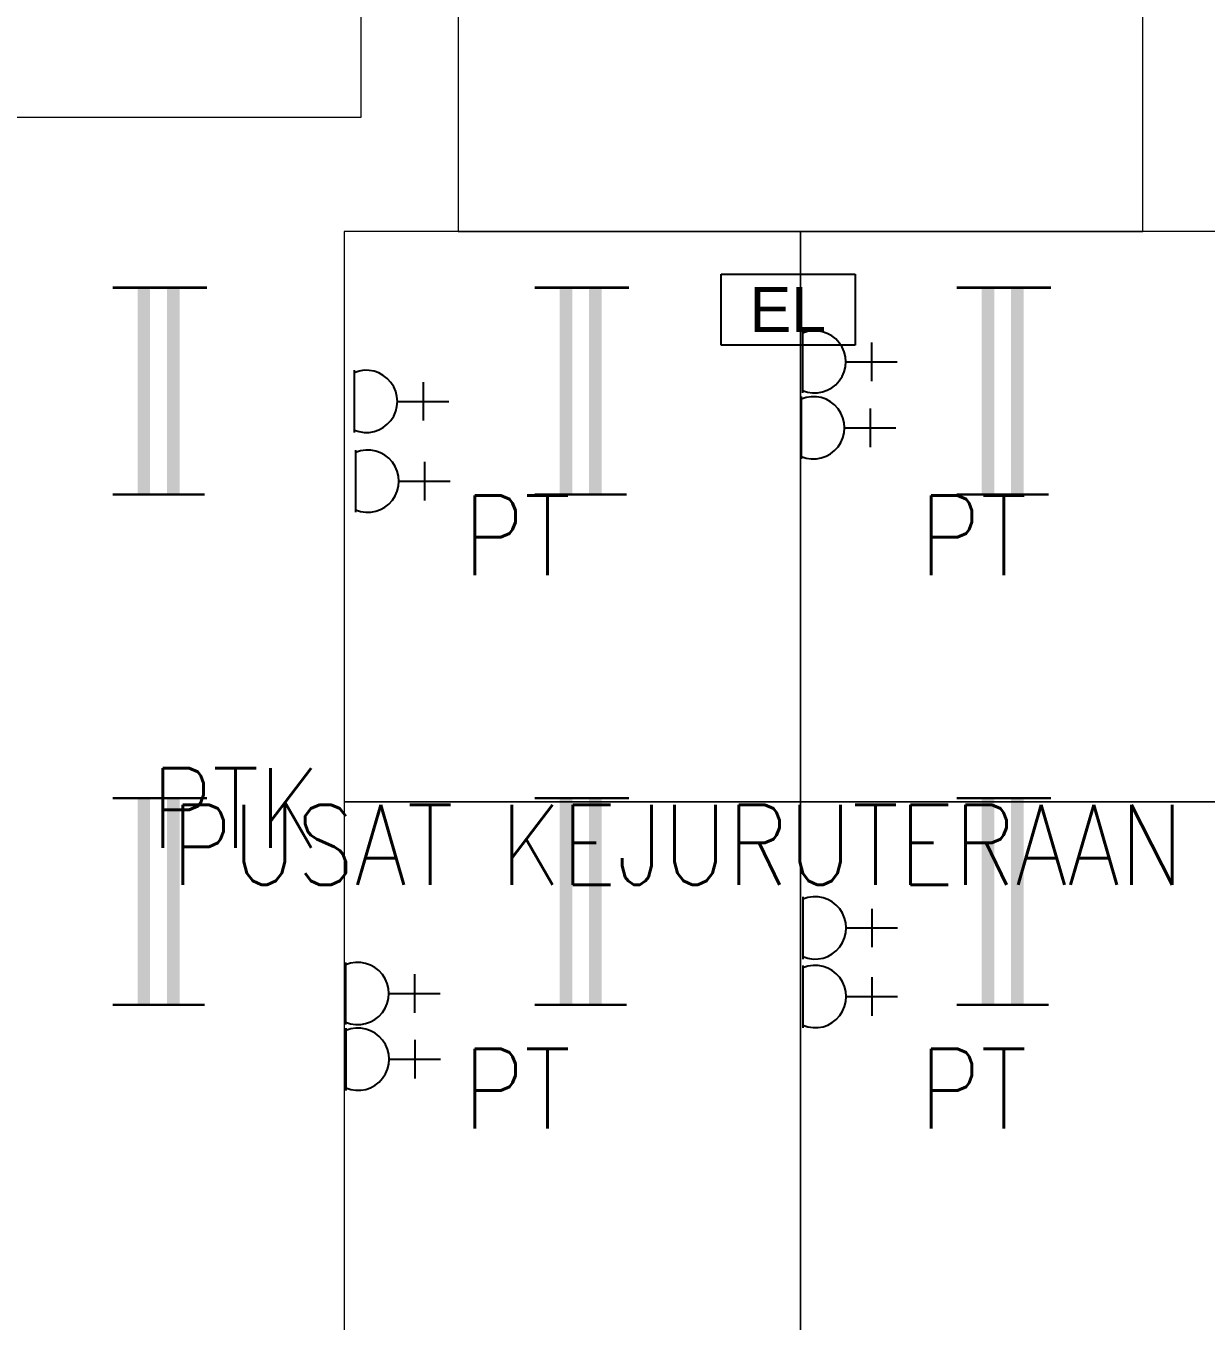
# Model space of a CAD drawing. Header units: inches. Extents: x 16928 to 514628, y -1471 to 241387.
# Drawn here: x 307549 to 312719, y 41081 to 46756 of the extents above; entities that cross this region are included whole.
import ezdxf
from ezdxf.enums import TextEntityAlignment as Align

# ---------------------------------------------------------------- set-up
doc = ezdxf.new("R2010")
doc.units = ezdxf.units.IN
doc.header["$MEASUREMENT"] = 0
doc.layers.add('1', color=8, linetype='Continuous', lineweight=9)
doc.layers.add('t3', color=8, linetype='Continuous', lineweight=25)
for name, color, linetype in [('ELECT', 6, 'Continuous'), ('FITTING', 8, 'Continuous'), ('LAMPU', 7, 'Continuous')]:
    doc.layers.add(name, color=color, linetype=linetype)
doc.styles.add('LAILA', font='romans.shx', dxfattribs={"width": 0.85})
doc.styles.add('SANSSERIF', font='SAS_____.pfb', dxfattribs={"width": 0.7, "height": 700})

# ---------------------------------------------------------------- blocks, each defined once
blk = doc.blocks.new('emergency light R')
at = {"layer": 'LAMPU', "color": 6, "linetype": 'Continuous'}
for p, q in [((0, 4.9), (0, 247.7)), ((0, 247.7), (459.3, 247.7)), ((459.3, 247.7), (459.3, 4.9)), ((459.3, 4.9), (0, 4.9))]:
    blk.add_line(p, q, dxfattribs=at)
at = {"layer": 'LAMPU', "color": 6, "linetype": 'Continuous', "style": 'SANSSERIF'}
blk.add_text('EL', height=153.77, dxfattribs=at).set_placement((97, 50))

msp = doc.modelspace()

# ---------------------------------------------------------------- linework, layer by layer
at = {"layer": '1'}
for points in [[(309017.5, 46355.5), (309017.5, 48855.5), (307017.5, 48855.5), (307017.5, 46355.5)], [(309442.5, 48855.5), (309442.5, 45855.5), (312442.5, 45855.5), (312442.5, 48855.5)], [(310942.5, 43355.5), (310942.5, 45855.5), (308942.5, 45855.5), (308942.5, 43355.5)], [(312942.5, 43355.5), (312942.5, 45855.5), (310942.5, 45855.5), (310942.5, 43355.5)], [(310942.5, 40855.5), (310942.5, 43355.5), (308942.5, 43355.5), (308942.5, 40855.5)], [(312942.5, 40855.5), (312942.5, 43355.5), (310942.5, 43355.5), (310942.5, 40855.5)]]:
    msp.add_lwpolyline(points, close=True, dxfattribs=at)
at = {"layer": 'ELECT', "color": 6}
for p, q in [((310950.9, 45420.3), (310950.9, 45147.5)), ((311253.1, 45368.2), (311253.1, 45199.5)), ((311140.6, 45283.9), (311365.6, 45283.9)), ((308986.4, 45246.9), (308986.4, 44974)), ((309288.6, 45194.8), (309288.6, 45026.1)), ((310945.6, 45131.4), (310945.6, 44858.6)), ((309176.1, 45110.5), (309401.1, 45110.5)), ((311247.9, 45079.3), (311247.9, 44910.6)), ((311135.4, 44995), (311360.4, 44995)), ((308993.4, 44897.2), (308993.4, 44624.4)), ((309295.6, 44845.2), (309295.6, 44676.5)), ((309183.1, 44760.8), (309408.1, 44760.8)), ((310953.1, 42939.9), (310953.1, 42667.1)), ((311255.4, 42887.9), (311255.4, 42719.1)), ((311142.9, 42803.5), (311367.9, 42803.5)), ((308949.3, 42652.8), (308949.3, 42380)), ((310953.1, 42639.1), (310953.1, 42366.3)), ((309251.5, 42600.8), (309251.5, 42432.1)), ((311255.4, 42587.1), (311255.4, 42418.3)), ((309139, 42516.4), (309364, 42516.4)), ((311142.9, 42502.7), (311367.9, 42502.7)), ((308950.3, 42364.7), (308950.3, 42091.9)), ((309252.6, 42312.6), (309252.6, 42143.9)), ((309140.1, 42228.3), (309365.1, 42228.3))]:
    msp.add_line(p, q, dxfattribs=at)
for centre in [(311004.2, 45283.9), (309039.7, 45110.5), (310999, 44995), (309046.7, 44760.8), (311006.5, 42803.5), (309002.6, 42516.4), (311006.5, 42502.7), (309003.7, 42228.3)]:
    msp.add_arc(centre, 136.4, 246.9763, 113.0237, dxfattribs=at)
at = {"layer": 'FITTING', "color": 3}
for points, const_width in [([(308065.8, 44702.5), (308065.8, 45602.5)], 54.6), ([(308065.8, 44702.5), (308065.8, 45602.5)], 54.6), ([(308065.8, 44702.5), (308065.8, 45602.5)], 54.6), ([(308065.8, 44702.5), (308065.8, 45602.5)], 54.6), ([(308194.6, 44702.5), (308194.6, 45602.5)], 54.6), ([(308194.6, 44702.5), (308194.6, 45602.5)], 54.6), ([(308194.6, 44702.5), (308194.6, 45602.5)], 54.6), ([(308194.6, 44702.5), (308194.6, 45602.5)], 54.6), ([(309914.7, 44702.5), (309914.7, 45602.5)], 54.6), ([(309914.7, 44702.5), (309914.7, 45602.5)], 54.6), ([(309914.7, 44702.5), (309914.7, 45602.5)], 54.6), ([(309914.7, 44702.5), (309914.7, 45602.5)], 54.6), ([(310043.6, 44702.5), (310043.6, 45602.5)], 54.6), ([(310043.6, 44702.5), (310043.6, 45602.5)], 54.6), ([(310043.6, 44702.5), (310043.6, 45602.5)], 54.6), ([(310043.6, 44702.5), (310043.6, 45602.5)], 54.6), ([(311763.7, 44702.5), (311763.7, 45602.5)], 54.6), ([(311763.7, 44702.5), (311763.7, 45602.5)], 54.6), ([(311763.7, 44702.5), (311763.7, 45602.5)], 54.6), ([(311763.7, 44702.5), (311763.7, 45602.5)], 54.6), ([(311892.5, 44702.5), (311892.5, 45602.5)], 54.6), ([(311892.5, 44702.5), (311892.5, 45602.5)], 54.6), ([(311892.5, 44702.5), (311892.5, 45602.5)], 54.6), ([(311892.5, 44702.5), (311892.5, 45602.5)], 54.6), ([(307928.2, 45608.5), (308213.2, 45608.5)], 10.9), ([(307928.2, 45608.5), (308213.2, 45608.5)], 10.9), ([(307928.2, 45608.5), (308213.2, 45608.5)], 10.9), ([(307928.2, 45608.5), (308213.2, 45608.5)], 10.9), ([(308066.9, 45608.5), (308342.1, 45608.5)], 10.9), ([(308066.9, 45608.5), (308342.1, 45608.5)], 10.9), ([(308066.9, 45608.5), (308342.1, 45608.5)], 10.9), ([(308066.9, 45608.5), (308342.1, 45608.5)], 10.9), ([(309777.1, 45608.5), (310062.2, 45608.5)], 10.9), ([(309777.1, 45608.5), (310062.2, 45608.5)], 10.9), ([(309777.1, 45608.5), (310062.2, 45608.5)], 10.9), ([(309777.1, 45608.5), (310062.2, 45608.5)], 10.9), ([(309915.8, 45608.5), (310191, 45608.5)], 10.9), ([(309915.8, 45608.5), (310191, 45608.5)], 10.9), ([(309915.8, 45608.5), (310191, 45608.5)], 10.9), ([(309915.8, 45608.5), (310191, 45608.5)], 10.9), ([(311626.1, 45608.5), (311911.2, 45608.5)], 10.9), ([(311626.1, 45608.5), (311911.2, 45608.5)], 10.9), ([(311626.1, 45608.5), (311911.2, 45608.5)], 10.9), ([(311626.1, 45608.5), (311911.2, 45608.5)], 10.9), ([(311764.8, 45608.5), (312040, 45608.5)], 10.9), ([(311764.8, 45608.5), (312040, 45608.5)], 10.9), ([(311764.8, 45608.5), (312040, 45608.5)], 10.9), ([(311764.8, 45608.5), (312040, 45608.5)], 10.9), ([(307928.2, 44702.5), (308203.4, 44702.5)], 10.9), ([(307928.2, 44702.5), (308203.4, 44702.5)], 10.9), ([(307928.2, 44702.5), (308203.4, 44702.5)], 10.9), ([(307928.2, 44702.5), (308203.4, 44702.5)], 10.9), ([(308057, 44702.5), (308332.2, 44702.5)], 10.9), ([(308057, 44702.5), (308332.2, 44702.5)], 10.9), ([(308057, 44702.5), (308332.2, 44702.5)], 10.9), ([(308057, 44702.5), (308332.2, 44702.5)], 10.9), ([(309777.1, 44702.5), (310052.3, 44702.5)], 10.9), ([(309777.1, 44702.5), (310052.3, 44702.5)], 10.9), ([(309777.1, 44702.5), (310052.3, 44702.5)], 10.9), ([(309777.1, 44702.5), (310052.3, 44702.5)], 10.9), ([(309906, 44702.5), (310181.2, 44702.5)], 10.9), ([(309906, 44702.5), (310181.2, 44702.5)], 10.9), ([(309906, 44702.5), (310181.2, 44702.5)], 10.9), ([(309906, 44702.5), (310181.2, 44702.5)], 10.9), ([(311626.1, 44702.5), (311901.3, 44702.5)], 10.9), ([(311626.1, 44702.5), (311901.3, 44702.5)], 10.9), ([(311626.1, 44702.5), (311901.3, 44702.5)], 10.9), ([(311626.1, 44702.5), (311901.3, 44702.5)], 10.9), ([(311754.9, 44702.5), (312030.2, 44702.5)], 10.9), ([(311754.9, 44702.5), (312030.2, 44702.5)], 10.9), ([(311754.9, 44702.5), (312030.2, 44702.5)], 10.9), ([(311754.9, 44702.5), (312030.2, 44702.5)], 10.9), ([(307928.2, 43372.3), (308213.2, 43372.3)], 10.9), ([(307928.2, 43372.3), (308213.2, 43372.3)], 10.9), ([(307928.2, 43372.3), (308213.2, 43372.3)], 10.9), ([(307928.2, 43372.3), (308213.2, 43372.3)], 10.9), ([(308065.8, 42466.3), (308065.8, 43366.3)], 54.6), ([(308065.8, 42466.3), (308065.8, 43366.3)], 54.6), ([(308065.8, 42466.3), (308065.8, 43366.3)], 54.6), ([(308065.8, 42466.3), (308065.8, 43366.3)], 54.6), ([(308066.9, 43372.3), (308342.1, 43372.3)], 10.9), ([(308066.9, 43372.3), (308342.1, 43372.3)], 10.9), ([(308066.9, 43372.3), (308342.1, 43372.3)], 10.9), ([(308066.9, 43372.3), (308342.1, 43372.3)], 10.9), ([(308194.6, 42466.3), (308194.6, 43366.3)], 54.6), ([(308194.6, 42466.3), (308194.6, 43366.3)], 54.6), ([(308194.6, 42466.3), (308194.6, 43366.3)], 54.6), ([(308194.6, 42466.3), (308194.6, 43366.3)], 54.6), ([(309777.1, 43372.3), (310062.2, 43372.3)], 10.9), ([(309777.1, 43372.3), (310062.2, 43372.3)], 10.9), ([(309777.1, 43372.3), (310062.2, 43372.3)], 10.9), ([(309777.1, 43372.3), (310062.2, 43372.3)], 10.9), ([(309914.7, 42466.3), (309914.7, 43366.3)], 54.6), ([(309914.7, 42466.3), (309914.7, 43366.3)], 54.6), ([(309914.7, 42466.3), (309914.7, 43366.3)], 54.6), ([(309914.7, 42466.3), (309914.7, 43366.3)], 54.6), ([(309915.8, 43372.3), (310191, 43372.3)], 10.9), ([(309915.8, 43372.3), (310191, 43372.3)], 10.9), ([(309915.8, 43372.3), (310191, 43372.3)], 10.9), ([(309915.8, 43372.3), (310191, 43372.3)], 10.9), ([(310043.6, 42466.3), (310043.6, 43366.3)], 54.6), ([(310043.6, 42466.3), (310043.6, 43366.3)], 54.6), ([(310043.6, 42466.3), (310043.6, 43366.3)], 54.6), ([(310043.6, 42466.3), (310043.6, 43366.3)], 54.6), ([(311626.1, 43372.3), (311911.2, 43372.3)], 10.9), ([(311626.1, 43372.3), (311911.2, 43372.3)], 10.9), ([(311626.1, 43372.3), (311911.2, 43372.3)], 10.9), ([(311626.1, 43372.3), (311911.2, 43372.3)], 10.9), ([(311763.7, 42466.3), (311763.7, 43366.3)], 54.6), ([(311763.7, 42466.3), (311763.7, 43366.3)], 54.6), ([(311763.7, 42466.3), (311763.7, 43366.3)], 54.6), ([(311763.7, 42466.3), (311763.7, 43366.3)], 54.6), ([(311764.8, 43372.3), (312040, 43372.3)], 10.9), ([(311764.8, 43372.3), (312040, 43372.3)], 10.9), ([(311764.8, 43372.3), (312040, 43372.3)], 10.9), ([(311764.8, 43372.3), (312040, 43372.3)], 10.9), ([(311892.5, 42466.3), (311892.5, 43366.3)], 54.6), ([(311892.5, 42466.3), (311892.5, 43366.3)], 54.6), ([(311892.5, 42466.3), (311892.5, 43366.3)], 54.6), ([(311892.5, 42466.3), (311892.5, 43366.3)], 54.6), ([(307928.2, 42466.3), (308203.4, 42466.3)], 10.9), ([(307928.2, 42466.3), (308203.4, 42466.3)], 10.9), ([(307928.2, 42466.3), (308203.4, 42466.3)], 10.9), ([(307928.2, 42466.3), (308203.4, 42466.3)], 10.9), ([(308057, 42466.3), (308332.2, 42466.3)], 10.9), ([(308057, 42466.3), (308332.2, 42466.3)], 10.9), ([(308057, 42466.3), (308332.2, 42466.3)], 10.9), ([(308057, 42466.3), (308332.2, 42466.3)], 10.9), ([(309777.1, 42466.3), (310052.3, 42466.3)], 10.9), ([(309777.1, 42466.3), (310052.3, 42466.3)], 10.9), ([(309777.1, 42466.3), (310052.3, 42466.3)], 10.9), ([(309777.1, 42466.3), (310052.3, 42466.3)], 10.9), ([(309906, 42466.3), (310181.2, 42466.3)], 10.9), ([(309906, 42466.3), (310181.2, 42466.3)], 10.9), ([(309906, 42466.3), (310181.2, 42466.3)], 10.9), ([(309906, 42466.3), (310181.2, 42466.3)], 10.9), ([(311626.1, 42466.3), (311901.3, 42466.3)], 10.9), ([(311626.1, 42466.3), (311901.3, 42466.3)], 10.9), ([(311626.1, 42466.3), (311901.3, 42466.3)], 10.9), ([(311626.1, 42466.3), (311901.3, 42466.3)], 10.9), ([(311754.9, 42466.3), (312030.2, 42466.3)], 10.9), ([(311754.9, 42466.3), (312030.2, 42466.3)], 10.9), ([(311754.9, 42466.3), (312030.2, 42466.3)], 10.9), ([(311754.9, 42466.3), (312030.2, 42466.3)], 10.9)]:
    msp.add_lwpolyline(points, dxfattribs=dict(at, const_width=const_width))

# ---------------------------------------------------------------- block references
at = {"layer": 'LAMPU', "color": 8, "xscale": 1.27951153594687, "yscale": 1.27951153594687, "zscale": 1.27951153594687}
msp.add_blockref('emergency light R', (310594.8, 45350.2), dxfattribs=at)

# ---------------------------------------------------------------- texts
at = {"layer": 't3', "style": 'LAILA', "width": 0.85}
for s, p in [(' PT', (309260, 44348.5)), (' PT', (311260, 44348.5)), (' PTK', (307893.8, 43153.8)), (' PT', (309260, 41924.2)), (' PT', (311260, 41924.2))]:
    msp.add_text(s, height=350, dxfattribs=at).set_placement(p)
msp.add_text('PUSAT KEJURUTERAAN', height=350, dxfattribs=at).set_placement((308185.2, 43342.8), align=Align.TOP_LEFT)

doc.saveas('drawing.dxf')
